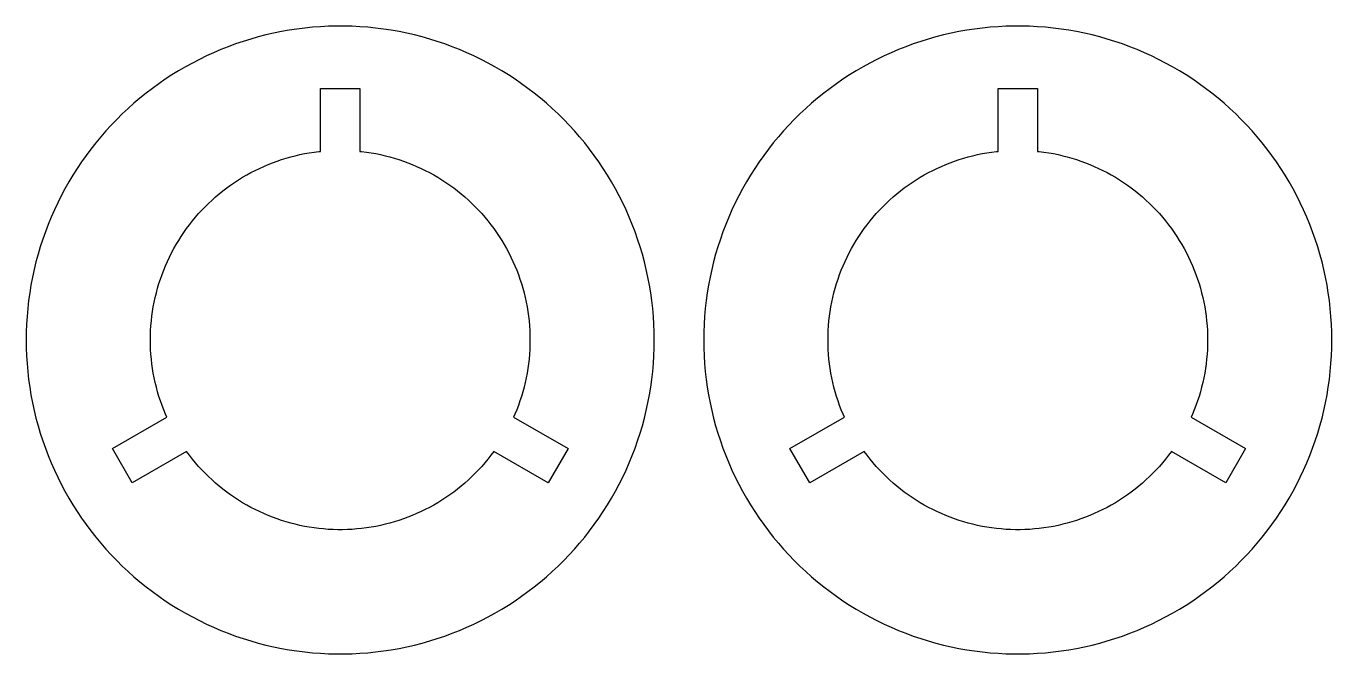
# Model space of a CAD drawing. Header units: metres. Extents: x -25 to 190, y -25 to 25.
# Drawn here: x -25.4 to 80.2, y -25.4 to 25.4 of the extents above; entities that cross this region are included whole.
import ezdxf

# ---------------------------------------------------------------- set-up
doc = ezdxf.new("R2010")
doc.units = ezdxf.units.M

msp = doc.modelspace()

# ---------------------------------------------------------------- linework, layer by layer
for p, q in [((-1.59488, 25.3499), (-2.23141, 25.3018)), ((-0.95732, 25.3819), (-1.59488, 25.3499)), ((-0.31917, 25.398), (-0.95732, 25.3819)), ((0.31917, 25.398), (-0.31917, 25.398)), ((0.95732, 25.3819), (0.31917, 25.398)), ((1.59488, 25.3499), (0.95732, 25.3819)), ((2.23141, 25.3018), (1.59488, 25.3499)), ((53.2051, 25.3499), (52.5686, 25.3018)), ((53.8427, 25.3819), (53.2051, 25.3499)), ((54.4808, 25.398), (53.8427, 25.3819)), ((55.1192, 25.398), (54.4808, 25.398)), ((55.7573, 25.3819), (55.1192, 25.398)), ((56.3949, 25.3499), (55.7573, 25.3819)), ((57.0314, 25.3018), (56.3949, 25.3499)), ((-7.23949, 24.3465), (-7.84903, 24.1568)), ((-6.62537, 24.5207), (-7.23949, 24.3465)), ((-6.00706, 24.6794), (-6.62537, 24.5207)), ((-5.38498, 24.8226), (-6.00706, 24.6794)), ((-4.75948, 24.9501), (-5.38498, 24.8226)), ((-4.13098, 25.0618), (-4.75948, 24.9501)), ((-3.49986, 25.1577), (-4.13098, 25.0618)), ((-2.86655, 25.2377), (-3.49986, 25.1577)), ((-2.23141, 25.3018), (-2.86655, 25.2377)), ((2.86655, 25.2377), (2.23141, 25.3018)), ((3.49986, 25.1577), (2.86655, 25.2377)), ((4.13098, 25.0618), (3.49986, 25.1577)), ((4.75948, 24.9501), (4.13098, 25.0618)), ((5.38498, 24.8226), (4.75948, 24.9501)), ((6.00706, 24.6794), (5.38498, 24.8226)), ((6.62537, 24.5207), (6.00706, 24.6794)), ((7.23949, 24.3465), (6.62537, 24.5207)), ((7.84903, 24.1568), (7.23949, 24.3465)), ((47.5605, 24.3465), (46.951, 24.1568)), ((48.1746, 24.5207), (47.5605, 24.3465)), ((48.7929, 24.6794), (48.1746, 24.5207)), ((49.415, 24.8226), (48.7929, 24.6794)), ((50.0405, 24.9501), (49.415, 24.8226)), ((50.669, 25.0618), (50.0405, 24.9501)), ((51.3001, 25.1577), (50.669, 25.0618)), ((51.9334, 25.2377), (51.3001, 25.1577)), ((52.5686, 25.3018), (51.9334, 25.2377)), ((57.6665, 25.2377), (57.0314, 25.3018)), ((58.2999, 25.1577), (57.6665, 25.2377)), ((58.931, 25.0618), (58.2999, 25.1577)), ((59.5595, 24.9501), (58.931, 25.0618)), ((60.185, 24.8226), (59.5595, 24.9501)), ((60.8071, 24.6794), (60.185, 24.8226)), ((61.4254, 24.5207), (60.8071, 24.6794)), ((62.0395, 24.3465), (61.4254, 24.5207)), ((62.649, 24.1568), (62.0395, 24.3465)), ((-10.2338, 23.2471), (-10.8148, 22.9826)), ((-9.64638, 23.4969), (-10.2338, 23.2471)), ((-9.05286, 23.7319), (-9.64638, 23.4969)), ((-8.45361, 23.952), (-9.05286, 23.7319)), ((-7.84903, 24.1568), (-8.45361, 23.952)), ((8.45361, 23.952), (7.84903, 24.1568)), ((9.05286, 23.7319), (8.45361, 23.952)), ((9.64638, 23.4969), (9.05286, 23.7319)), ((10.2338, 23.2471), (9.64638, 23.4969)), ((10.8148, 22.9826), (10.2338, 23.2471)), ((44.5662, 23.2471), (43.9852, 22.9826)), ((45.1536, 23.4969), (44.5662, 23.2471)), ((45.7471, 23.7319), (45.1536, 23.4969)), ((46.3464, 23.952), (45.7471, 23.7319)), ((46.951, 24.1568), (46.3464, 23.952)), ((63.2536, 23.952), (62.649, 24.1568)), ((63.8528, 23.7319), (63.2536, 23.952)), ((64.4464, 23.4969), (63.8528, 23.7319)), ((65.0338, 23.2471), (64.4464, 23.4969)), ((65.6148, 22.9826), (65.0338, 23.2471)), ((-11.9559, 22.4102), (-12.5153, 22.1027)), ((-11.3889, 22.7036), (-11.9559, 22.4102)), ((-10.8148, 22.9826), (-11.3889, 22.7036)), ((11.3889, 22.7036), (10.8148, 22.9826)), ((11.9559, 22.4102), (11.3889, 22.7036)), ((12.5153, 22.1027), (11.9559, 22.4102)), ((42.8441, 22.4102), (42.2847, 22.1027)), ((43.4111, 22.7036), (42.8441, 22.4102)), ((43.9852, 22.9826), (43.4111, 22.7036)), ((66.1889, 22.7036), (65.6148, 22.9826)), ((66.7559, 22.4102), (66.1889, 22.7036)), ((67.3153, 22.1027), (66.7559, 22.4102)), ((-13.61, 21.4459), (-14.1446, 21.0971)), ((-13.0668, 21.7812), (-13.61, 21.4459)), ((-12.5153, 22.1027), (-13.0668, 21.7812)), ((13.0668, 21.7812), (12.5153, 22.1027)), ((13.61, 21.4459), (13.0668, 21.7812)), ((14.1446, 21.0971), (13.61, 21.4459)), ((41.19, 21.4459), (40.6553, 21.0971)), ((41.7332, 21.7812), (41.19, 21.4459)), ((42.2847, 22.1027), (41.7332, 21.7812)), ((67.8668, 21.7812), (67.3153, 22.1027)), ((68.41, 21.4459), (67.8668, 21.7812)), ((68.9446, 21.0971), (68.41, 21.4459)), ((-15.1868, 20.3598), (-15.6936, 19.9717)), ((-14.6703, 20.735), (-15.1868, 20.3598)), ((-14.1446, 21.0971), (-14.6703, 20.735)), ((-1.59999, 15.2653), (-1.59999, 20.35)), ((-1.59999, 20.35), (1.59999, 20.35)), ((1.59999, 20.35), (1.59999, 15.2653)), ((14.6703, 20.735), (14.1446, 21.0971)), ((15.1868, 20.3598), (14.6703, 20.735)), ((15.6936, 19.9717), (15.1868, 20.3598)), ((39.6132, 20.3598), (39.1064, 19.9717)), ((40.1297, 20.735), (39.6132, 20.3598)), ((40.6553, 21.0971), (40.1297, 20.735)), ((53.2, 15.2653), (53.2, 20.35)), ((53.2, 20.35), (56.4, 20.35)), ((56.4, 20.35), (56.4, 15.2653)), ((69.4703, 20.735), (68.9446, 21.0971)), ((69.9868, 20.3598), (69.4703, 20.735)), ((70.4936, 19.9717), (69.9868, 20.3598)), ((-16.6773, 19.158), (-17.1534, 18.7328)), ((-16.1906, 19.571), (-16.6773, 19.158)), ((-15.6936, 19.9717), (-16.1906, 19.571)), ((16.1906, 19.571), (15.6936, 19.9717)), ((16.6773, 19.158), (16.1906, 19.571)), ((17.1534, 18.7328), (16.6773, 19.158)), ((38.1227, 19.158), (37.6465, 18.7328)), ((38.6094, 19.571), (38.1227, 19.158)), ((39.1064, 19.9717), (38.6094, 19.571)), ((70.9906, 19.571), (70.4936, 19.9717)), ((71.4773, 19.158), (70.9906, 19.571)), ((71.9534, 18.7328), (71.4773, 19.158)), ((-17.6188, 18.2958), (-18.073, 17.8473)), ((-17.1534, 18.7328), (-17.6188, 18.2958)), ((17.6188, 18.2958), (17.1534, 18.7328)), ((18.073, 17.8473), (17.6188, 18.2958)), ((37.1812, 18.2958), (36.727, 17.8473)), ((37.6465, 18.7328), (37.1812, 18.2958)), ((72.4188, 18.2958), (71.9534, 18.7328)), ((72.873, 17.8473), (72.4188, 18.2958)), ((-18.9469, 16.9167), (-19.366, 16.4352)), ((-18.5158, 17.3875), (-18.9469, 16.9167)), ((-18.073, 17.8473), (-18.5158, 17.3875)), ((18.5158, 17.3875), (18.073, 17.8473)), ((18.9469, 16.9167), (18.5158, 17.3875)), ((19.366, 16.4352), (18.9469, 16.9167)), ((35.8531, 16.9167), (35.434, 16.4352)), ((36.2842, 17.3875), (35.8531, 16.9167)), ((36.727, 17.8473), (36.2842, 17.3875)), ((73.3158, 17.3875), (72.873, 17.8473)), ((73.7469, 16.9167), (73.3158, 17.3875)), ((74.166, 16.4352), (73.7469, 16.9167)), ((-19.7729, 15.9434), (-20.1673, 15.4414)), ((-19.366, 16.4352), (-19.7729, 15.9434)), ((19.7729, 15.9434), (19.366, 16.4352)), ((20.1673, 15.4414), (19.7729, 15.9434)), ((35.0271, 15.9434), (34.6326, 15.4414)), ((35.434, 16.4352), (35.0271, 15.9434)), ((74.5729, 15.9434), (74.166, 16.4352)), ((74.9673, 15.4414), (74.5729, 15.9434)), ((-20.549, 14.9297), (-20.9177, 14.4086)), ((-20.1673, 15.4414), (-20.549, 14.9297)), ((-4.37503, 14.7133), (-4.00391, 14.8186)), ((-4.00391, 14.8186), (-3.63025, 14.9145)), ((-3.63025, 14.9145), (-3.2543, 15.0011)), ((-3.2543, 15.0011), (-2.8763, 15.0781)), ((-2.8763, 15.0781), (-2.49648, 15.1456)), ((-2.49648, 15.1456), (-2.11507, 15.2036)), ((-2.11507, 15.2036), (-1.73233, 15.2519)), ((-1.73233, 15.2519), (-1.59999, 15.2653)), ((1.59999, 15.2653), (1.73233, 15.2519)), ((1.73233, 15.2519), (2.11507, 15.2036)), ((2.11507, 15.2036), (2.49648, 15.1456)), ((2.49648, 15.1456), (2.8763, 15.0781)), ((2.8763, 15.0781), (3.2543, 15.0011)), ((3.2543, 15.0011), (3.63025, 14.9145)), ((3.63025, 14.9145), (4.00391, 14.8186)), ((4.00391, 14.8186), (4.37503, 14.7133)), ((20.549, 14.9297), (20.1673, 15.4414)), ((20.9177, 14.4086), (20.549, 14.9297)), ((34.251, 14.9297), (33.8823, 14.4086)), ((34.6326, 15.4414), (34.251, 14.9297)), ((50.425, 14.7133), (50.7961, 14.8186)), ((50.7961, 14.8186), (51.1697, 14.9145)), ((51.1697, 14.9145), (51.5457, 15.0011)), ((51.5457, 15.0011), (51.9237, 15.0781)), ((51.9237, 15.0781), (52.3035, 15.1456)), ((52.3035, 15.1456), (52.6849, 15.2036)), ((52.6849, 15.2036), (53.0677, 15.2519)), ((53.0677, 15.2519), (53.2, 15.2653)), ((56.4, 15.2653), (56.5323, 15.2519)), ((56.5323, 15.2519), (56.9151, 15.2036)), ((56.9151, 15.2036), (57.2965, 15.1456)), ((57.2965, 15.1456), (57.6763, 15.0781)), ((57.6763, 15.0781), (58.0543, 15.0011)), ((58.0543, 15.0011), (58.4302, 14.9145)), ((58.4302, 14.9145), (58.8039, 14.8186)), ((58.8039, 14.8186), (59.175, 14.7133)), ((75.349, 14.9297), (74.9673, 15.4414)), ((75.7177, 14.4086), (75.349, 14.9297)), ((-21.2732, 13.8784), (-21.6152, 13.3394)), ((-20.9177, 14.4086), (-21.2732, 13.8784)), ((-6.88268, 13.7205), (-6.53571, 13.8891)), ((-6.53571, 13.8891), (-6.1846, 14.049)), ((-6.1846, 14.049), (-5.82961, 14.1999)), ((-5.82961, 14.1999), (-5.47092, 14.3419)), ((-5.47092, 14.3419), (-5.10878, 14.4749)), ((-5.10878, 14.4749), (-4.74341, 14.5987)), ((-4.74341, 14.5987), (-4.37503, 14.7133)), ((4.37503, 14.7133), (4.74341, 14.5987)), ((4.74341, 14.5987), (5.10878, 14.4749)), ((5.10878, 14.4749), (5.47092, 14.3419)), ((5.47092, 14.3419), (5.82961, 14.1999)), ((5.82961, 14.1999), (6.1846, 14.049)), ((6.1846, 14.049), (6.53571, 13.8891)), ((6.53571, 13.8891), (6.88268, 13.7205)), ((21.2732, 13.8784), (20.9177, 14.4086)), ((21.6152, 13.3394), (21.2732, 13.8784)), ((33.5268, 13.8784), (33.1847, 13.3394)), ((33.8823, 14.4086), (33.5268, 13.8784)), ((47.9173, 13.7205), (48.2643, 13.8891)), ((48.2643, 13.8891), (48.6154, 14.049)), ((48.6154, 14.049), (48.9704, 14.1999)), ((48.9704, 14.1999), (49.3291, 14.3419)), ((49.3291, 14.3419), (49.6912, 14.4749)), ((49.6912, 14.4749), (50.0566, 14.5987)), ((50.0566, 14.5987), (50.425, 14.7133)), ((59.175, 14.7133), (59.5434, 14.5987)), ((59.5434, 14.5987), (59.9088, 14.4749)), ((59.9088, 14.4749), (60.2709, 14.3419)), ((60.2709, 14.3419), (60.6296, 14.1999)), ((60.6296, 14.1999), (60.9846, 14.049)), ((60.9846, 14.049), (61.3357, 13.8891)), ((61.3357, 13.8891), (61.6827, 13.7205)), ((76.0732, 13.8784), (75.7177, 14.4086)), ((76.4153, 13.3394), (76.0732, 13.8784)), ((-21.9436, 12.792), (-22.2582, 12.2365)), ((-21.6152, 13.3394), (-21.9436, 12.792)), ((-8.86574, 12.5308), (-8.54803, 12.7496)), ((-8.54803, 12.7496), (-8.22493, 12.9604)), ((-8.22493, 12.9604), (-7.89664, 13.163)), ((-7.89664, 13.163), (-7.56335, 13.3573)), ((-7.56335, 13.3573), (-7.2253, 13.5432)), ((-7.2253, 13.5432), (-6.88268, 13.7205)), ((6.88268, 13.7205), (7.2253, 13.5432)), ((7.2253, 13.5432), (7.56335, 13.3573)), ((7.56335, 13.3573), (7.89664, 13.163)), ((7.89664, 13.163), (8.22493, 12.9604)), ((8.22493, 12.9604), (8.54803, 12.7496)), ((8.54803, 12.7496), (8.86574, 12.5308)), ((21.9436, 12.792), (21.6152, 13.3394)), ((22.2582, 12.2365), (21.9436, 12.792)), ((32.8563, 12.792), (32.5418, 12.2365)), ((33.1847, 13.3394), (32.8563, 12.792)), ((45.9342, 12.5308), (46.252, 12.7496)), ((46.252, 12.7496), (46.5751, 12.9604)), ((46.5751, 12.9604), (46.9034, 13.163)), ((46.9034, 13.163), (47.2366, 13.3573)), ((47.2366, 13.3573), (47.5747, 13.5432)), ((47.5747, 13.5432), (47.9173, 13.7205)), ((61.6827, 13.7205), (62.0253, 13.5432)), ((62.0253, 13.5432), (62.3633, 13.3573)), ((62.3633, 13.3573), (62.6966, 13.163)), ((62.6966, 13.163), (63.0249, 12.9604)), ((63.0249, 12.9604), (63.348, 12.7496)), ((63.348, 12.7496), (63.6657, 12.5308)), ((76.7437, 12.792), (76.4153, 13.3394)), ((77.0582, 12.2365), (76.7437, 12.792)), ((-22.5587, 11.6733), (-22.8449, 11.1027)), ((-22.2582, 12.2365), (-22.5587, 11.6733)), ((-10.0786, 11.5777), (-9.78445, 11.8274)), ((-9.78445, 11.8274), (-9.48413, 12.0695)), ((-9.48413, 12.0695), (-9.17784, 12.304)), ((-9.17784, 12.304), (-8.86574, 12.5308)), ((8.86574, 12.5308), (9.17784, 12.304)), ((9.17784, 12.304), (9.48413, 12.0695)), ((9.48413, 12.0695), (9.78445, 11.8274)), ((9.78445, 11.8274), (10.0786, 11.5777)), ((22.5587, 11.6733), (22.2582, 12.2365)), ((22.8449, 11.1027), (22.5587, 11.6733)), ((32.2413, 11.6733), (31.9551, 11.1027)), ((32.5418, 12.2365), (32.2413, 11.6733)), ((44.7214, 11.5777), (45.0155, 11.8274)), ((45.0155, 11.8274), (45.3159, 12.0695)), ((45.3159, 12.0695), (45.6221, 12.304)), ((45.6221, 12.304), (45.9342, 12.5308)), ((63.6657, 12.5308), (63.9778, 12.304)), ((63.9778, 12.304), (64.2841, 12.0695)), ((64.2841, 12.0695), (64.5845, 11.8274)), ((64.5845, 11.8274), (64.8786, 11.5777)), ((77.3587, 11.6733), (77.0582, 12.2365)), ((77.6449, 11.1027), (77.3587, 11.6733)), ((-22.8449, 11.1027), (-23.1167, 10.5251)), ((-11.1897, 10.5078), (-10.9221, 10.7857)), ((-10.9221, 10.7857), (-10.6476, 11.0567)), ((-10.6476, 11.0567), (-10.3663, 11.3208)), ((-10.3663, 11.3208), (-10.0786, 11.5777)), ((10.0786, 11.5777), (10.3663, 11.3208)), ((10.3663, 11.3208), (10.6476, 11.0567)), ((10.6476, 11.0567), (10.9221, 10.7857)), ((10.9221, 10.7857), (11.1897, 10.5078)), ((23.1167, 10.5251), (22.8449, 11.1027)), ((31.9551, 11.1027), (31.6833, 10.5251)), ((43.6103, 10.5078), (43.8779, 10.7857)), ((43.8779, 10.7857), (44.1524, 11.0567)), ((44.1524, 11.0567), (44.4336, 11.3208)), ((44.4336, 11.3208), (44.7214, 11.5777)), ((64.8786, 11.5777), (65.1664, 11.3208)), ((65.1664, 11.3208), (65.4476, 11.0567)), ((65.4476, 11.0567), (65.7221, 10.7857)), ((65.7221, 10.7857), (65.9897, 10.5078)), ((77.9167, 10.5251), (77.6449, 11.1027)), ((-23.3739, 9.94089), (-23.6163, 9.35036)), ((-23.1167, 10.5251), (-23.3739, 9.94089)), ((-12.1877, 9.33173), (-11.9494, 9.63506)), ((-11.9494, 9.63506), (-11.7035, 9.9323)), ((-11.7035, 9.9323), (-11.4502, 10.2233)), ((-11.4502, 10.2233), (-11.1897, 10.5078)), ((11.1897, 10.5078), (11.4502, 10.2233)), ((11.4502, 10.2233), (11.7035, 9.9323)), ((11.7035, 9.9323), (11.9494, 9.63506)), ((11.9494, 9.63506), (12.1877, 9.33173)), ((23.3739, 9.94089), (23.1167, 10.5251)), ((23.6163, 9.35036), (23.3739, 9.94089)), ((31.4261, 9.94089), (31.1837, 9.35036)), ((31.6833, 10.5251), (31.4261, 9.94089)), ((42.6122, 9.33173), (42.8506, 9.63506)), ((42.8506, 9.63506), (43.0965, 9.9323)), ((43.0965, 9.9323), (43.3498, 10.2233)), ((43.3498, 10.2233), (43.6103, 10.5078)), ((65.9897, 10.5078), (66.2502, 10.2233)), ((66.2502, 10.2233), (66.5035, 9.9323)), ((66.5035, 9.9323), (66.7494, 9.63506)), ((66.7494, 9.63506), (66.9877, 9.33173)), ((78.1739, 9.94089), (77.9167, 10.5251)), ((78.4163, 9.35036), (78.1739, 9.94089)), ((-23.8438, 8.75392), (-24.0563, 8.15196)), ((-23.6163, 9.35036), (-23.8438, 8.75392)), ((-12.856, 8.38715), (-12.6412, 8.70757)), ((-12.6412, 8.70757), (-12.4184, 9.02249)), ((-12.4184, 9.02249), (-12.1877, 9.33173)), ((12.1877, 9.33173), (12.4184, 9.02249)), ((12.4184, 9.02249), (12.6412, 8.70757)), ((12.6412, 8.70757), (12.856, 8.38715)), ((23.8438, 8.75392), (23.6163, 9.35036)), ((24.0563, 8.15196), (23.8438, 8.75392)), ((30.9562, 8.75392), (30.7437, 8.15196)), ((31.1837, 9.35036), (30.9562, 8.75392)), ((41.9439, 8.38715), (42.1588, 8.70757)), ((42.1588, 8.70757), (42.3816, 9.02249)), ((42.3816, 9.02249), (42.6122, 9.33173)), ((66.9877, 9.33173), (67.2184, 9.02249)), ((67.2184, 9.02249), (67.4412, 8.70757)), ((67.4412, 8.70757), (67.6561, 8.38715)), ((78.6438, 8.75392), (78.4163, 9.35036)), ((78.8563, 8.15196), (78.6438, 8.75392)), ((-24.2536, 7.54485), (-24.4355, 6.93297)), ((-24.0563, 8.15196), (-24.2536, 7.54485)), ((-13.6329, 7.05455), (-13.4513, 7.39491)), ((-13.4513, 7.39491), (-13.2612, 7.73061)), ((-13.2612, 7.73061), (-13.0628, 8.06142)), ((-13.0628, 8.06142), (-12.856, 8.38715)), ((12.856, 8.38715), (13.0628, 8.06142)), ((13.0628, 8.06142), (13.2612, 7.73061)), ((13.2612, 7.73061), (13.4513, 7.39491)), ((13.4513, 7.39491), (13.6329, 7.05455)), ((24.2536, 7.54485), (24.0563, 8.15196)), ((24.4355, 6.93297), (24.2536, 7.54485)), ((30.5464, 7.54485), (30.3645, 6.93297)), ((30.7437, 8.15196), (30.5464, 7.54485)), ((41.1671, 7.05455), (41.3487, 7.39491)), ((41.3487, 7.39491), (41.5388, 7.73061)), ((41.5388, 7.73061), (41.7372, 8.06142)), ((41.7372, 8.06142), (41.9439, 8.38715)), ((67.6561, 8.38715), (67.8628, 8.06142)), ((67.8628, 8.06142), (68.0612, 7.73061)), ((68.0612, 7.73061), (68.2513, 7.39491)), ((68.2513, 7.39491), (68.4329, 7.05455)), ((79.0536, 7.54485), (78.8563, 8.15196)), ((79.2355, 6.93297), (79.0536, 7.54485)), ((-24.4355, 6.93297), (-24.602, 6.31671)), ((-14.1255, 6.00758), (-13.9701, 6.36066)), ((-13.9701, 6.36066), (-13.8059, 6.70972)), ((-13.8059, 6.70972), (-13.6329, 7.05455)), ((13.6329, 7.05455), (13.8059, 6.70972)), ((13.8059, 6.70972), (13.9701, 6.36066)), ((13.9701, 6.36066), (14.1255, 6.00758)), ((24.602, 6.31671), (24.4355, 6.93297)), ((30.3645, 6.93297), (30.198, 6.31671)), ((40.6744, 6.00758), (40.8299, 6.36066)), ((40.8299, 6.36066), (40.9941, 6.70972)), ((40.9941, 6.70972), (41.1671, 7.05455)), ((68.4329, 7.05455), (68.6059, 6.70972)), ((68.6059, 6.70972), (68.7701, 6.36066)), ((68.7701, 6.36066), (68.9256, 6.00758)), ((79.402, 6.31671), (79.2355, 6.93297)), ((-24.753, 5.69647), (-24.8883, 5.07263)), ((-24.602, 6.31671), (-24.753, 5.69647)), ((-14.5379, 4.92648), (-14.4096, 5.29027)), ((-14.4096, 5.29027), (-14.2721, 5.65071)), ((-14.2721, 5.65071), (-14.1255, 6.00758)), ((14.1255, 6.00758), (14.2721, 5.65071)), ((14.2721, 5.65071), (14.4096, 5.29027)), ((14.4096, 5.29027), (14.5379, 4.92648)), ((24.753, 5.69647), (24.602, 6.31671)), ((24.8883, 5.07263), (24.753, 5.69647)), ((30.047, 5.69647), (29.9117, 5.07263)), ((30.198, 6.31671), (30.047, 5.69647)), ((40.262, 4.92648), (40.3904, 5.29027)), ((40.3904, 5.29027), (40.5279, 5.65071)), ((40.5279, 5.65071), (40.6744, 6.00758)), ((68.9256, 6.00758), (69.0721, 5.65071)), ((69.0721, 5.65071), (69.2096, 5.29027)), ((69.2096, 5.29027), (69.338, 4.92648)), ((79.553, 5.69647), (79.402, 6.31671)), ((79.6883, 5.07263), (79.553, 5.69647)), ((-25.0079, 4.44557), (-25.1117, 3.81572)), ((-24.8883, 5.07263), (-25.0079, 4.44557)), ((-14.7671, 4.1898), (-14.6572, 4.55959)), ((-14.6572, 4.55959), (-14.5379, 4.92648)), ((14.5379, 4.92648), (14.6572, 4.55959)), ((14.6572, 4.55959), (14.7671, 4.1898)), ((25.0079, 4.44557), (24.8883, 5.07263)), ((25.1117, 3.81572), (25.0079, 4.44557)), ((29.7921, 4.44557), (29.6882, 3.81572)), ((29.9117, 5.07263), (29.7921, 4.44557)), ((40.0329, 4.1898), (40.1428, 4.55959)), ((40.1428, 4.55959), (40.262, 4.92648)), ((69.338, 4.92648), (69.4572, 4.55959)), ((69.4572, 4.55959), (69.5671, 4.1898)), ((79.8079, 4.44557), (79.6883, 5.07263)), ((79.9117, 3.81572), (79.8079, 4.44557)), ((-25.1997, 3.18346), (-25.2717, 2.54918)), ((-25.1117, 3.81572), (-25.1997, 3.18346)), ((-15.0408, 3.06554), (-14.959, 3.44255)), ((-14.959, 3.44255), (-14.8677, 3.81738)), ((-14.8677, 3.81738), (-14.7671, 4.1898)), ((14.7671, 4.1898), (14.8677, 3.81738)), ((14.8677, 3.81738), (14.959, 3.44255)), ((14.959, 3.44255), (15.0408, 3.06554)), ((25.1997, 3.18346), (25.1117, 3.81572)), ((25.2717, 2.54918), (25.1997, 3.18346)), ((29.6003, 3.18346), (29.5282, 2.54918)), ((29.6882, 3.81572), (29.6003, 3.18346)), ((39.7592, 3.06554), (39.841, 3.44255)), ((39.841, 3.44255), (39.9323, 3.81738)), ((39.9323, 3.81738), (40.0329, 4.1898)), ((69.5671, 4.1898), (69.6677, 3.81738)), ((69.6677, 3.81738), (69.759, 3.44255)), ((69.759, 3.44255), (69.8408, 3.06554)), ((79.9997, 3.18346), (79.9117, 3.81572)), ((80.0717, 2.54918), (79.9997, 3.18346)), ((-25.2717, 2.54918), (-25.3278, 1.9133)), ((-15.229, 1.92386), (-15.1758, 2.30595)), ((-15.1758, 2.30595), (-15.1131, 2.6866)), ((-15.1131, 2.6866), (-15.0408, 3.06554)), ((15.0408, 3.06554), (15.1131, 2.6866)), ((15.1131, 2.6866), (15.1758, 2.30595)), ((15.1758, 2.30595), (15.229, 1.92386)), ((25.3278, 1.9133), (25.2717, 2.54918)), ((29.5282, 2.54918), (29.4722, 1.9133)), ((39.571, 1.92386), (39.6242, 2.30595)), ((39.6242, 2.30595), (39.6869, 2.6866)), ((39.6869, 2.6866), (39.7592, 3.06554)), ((69.8408, 3.06554), (69.9131, 2.6866)), ((69.9131, 2.6866), (69.9758, 2.30595)), ((69.9758, 2.30595), (70.029, 1.92386)), ((80.1278, 1.9133), (80.0717, 2.54918)), ((-25.3679, 1.2762), (-25.392, 0.63829)), ((-25.3278, 1.9133), (-25.3679, 1.2762)), ((-15.3306, 0.77124), (-15.3064, 1.15627)), ((-15.3064, 1.15627), (-15.2725, 1.54054)), ((-15.2725, 1.54054), (-15.229, 1.92386)), ((15.229, 1.92386), (15.2725, 1.54054)), ((15.2725, 1.54054), (15.3064, 1.15627)), ((15.3064, 1.15627), (15.3306, 0.77124)), ((25.3679, 1.2762), (25.3278, 1.9133)), ((25.392, 0.63829), (25.3679, 1.2762)), ((29.4321, 1.2762), (29.408, 0.63829)), ((29.4722, 1.9133), (29.4321, 1.2762)), ((39.4694, 0.77124), (39.4936, 1.15627)), ((39.4936, 1.15627), (39.5275, 1.54054)), ((39.5275, 1.54054), (39.571, 1.92386)), ((70.029, 1.92386), (70.0725, 1.54054)), ((70.0725, 1.54054), (70.1064, 1.15627)), ((70.1064, 1.15627), (70.1306, 0.77124)), ((80.1679, 1.2762), (80.1278, 1.9133)), ((80.192, 0.63829), (80.1679, 1.2762)), ((-25.392, 0.63829), (-25.4, 0)), ((-25.4, 0), (-25.392, -0.63829)), ((-15.35, 0), (-15.3451, 0.38574)), ((-15.3451, -0.38574), (-15.35, 0)), ((-15.3451, 0.38574), (-15.3306, 0.77124)), ((15.3306, 0.77124), (15.3451, 0.38574)), ((15.3451, 0.38574), (15.35, 0)), ((15.35, 0), (15.3451, -0.38574)), ((25.4, 0), (25.392, 0.63829)), ((25.392, -0.63829), (25.4, 0)), ((29.408, 0.63829), (29.4, 0)), ((29.4, 0), (29.408, -0.63829)), ((39.45, 0), (39.4548, 0.38574)), ((39.4548, -0.38574), (39.45, 0)), ((39.4548, 0.38574), (39.4694, 0.77124)), ((70.1306, 0.77124), (70.1451, 0.38574)), ((70.1451, 0.38574), (70.15, 0)), ((70.15, 0), (70.1451, -0.38574)), ((80.2, 0), (80.192, 0.63829)), ((80.192, -0.63829), (80.2, 0)), ((-25.392, -0.63829), (-25.3679, -1.2762)), ((-15.3306, -0.77124), (-15.3451, -0.38574)), ((-15.3064, -1.15627), (-15.3306, -0.77124)), ((15.3306, -0.77124), (15.3064, -1.15627)), ((15.3451, -0.38574), (15.3306, -0.77124)), ((25.3679, -1.2762), (25.392, -0.63829)), ((29.408, -0.63829), (29.4321, -1.2762)), ((39.4694, -0.77124), (39.4548, -0.38574)), ((39.4936, -1.15627), (39.4694, -0.77124)), ((70.1306, -0.77124), (70.1064, -1.15627)), ((70.1451, -0.38574), (70.1306, -0.77124)), ((80.1679, -1.2762), (80.192, -0.63829)), ((-25.3679, -1.2762), (-25.3278, -1.9133)), ((-25.3278, -1.9133), (-25.2717, -2.54918)), ((-15.2725, -1.54054), (-15.3064, -1.15627)), ((-15.229, -1.92386), (-15.2725, -1.54054)), ((-15.1758, -2.30595), (-15.229, -1.92386)), ((15.229, -1.92386), (15.1758, -2.30595)), ((15.2725, -1.54054), (15.229, -1.92386)), ((15.3064, -1.15627), (15.2725, -1.54054)), ((25.2717, -2.54918), (25.3278, -1.9133)), ((25.3278, -1.9133), (25.3679, -1.2762)), ((29.4321, -1.2762), (29.4722, -1.9133)), ((29.4722, -1.9133), (29.5282, -2.54918)), ((39.5275, -1.54054), (39.4936, -1.15627)), ((39.571, -1.92386), (39.5275, -1.54054)), ((39.6242, -2.30595), (39.571, -1.92386)), ((70.029, -1.92386), (69.9758, -2.30595)), ((70.0725, -1.54054), (70.029, -1.92386)), ((70.1064, -1.15627), (70.0725, -1.54054)), ((80.0717, -2.54918), (80.1278, -1.9133)), ((80.1278, -1.9133), (80.1679, -1.2762)), ((-25.2717, -2.54918), (-25.1997, -3.18346)), ((-15.1131, -2.6866), (-15.1758, -2.30595)), ((-15.0408, -3.06554), (-15.1131, -2.6866)), ((-14.959, -3.44255), (-15.0408, -3.06554)), ((15.0408, -3.06554), (14.959, -3.44255)), ((15.1131, -2.6866), (15.0408, -3.06554)), ((15.1758, -2.30595), (15.1131, -2.6866)), ((25.1997, -3.18346), (25.2717, -2.54918)), ((29.5282, -2.54918), (29.6003, -3.18346)), ((39.6869, -2.6866), (39.6242, -2.30595)), ((39.7592, -3.06554), (39.6869, -2.6866)), ((39.841, -3.44255), (39.7592, -3.06554)), ((69.8408, -3.06554), (69.759, -3.44255)), ((69.9131, -2.6866), (69.8408, -3.06554)), ((69.9758, -2.30595), (69.9131, -2.6866)), ((79.9997, -3.18346), (80.0717, -2.54918)), ((-25.1997, -3.18346), (-25.1117, -3.81572)), ((-25.1117, -3.81572), (-25.0079, -4.44557)), ((-14.8677, -3.81738), (-14.959, -3.44255)), ((-14.7671, -4.1898), (-14.8677, -3.81738)), ((-14.6572, -4.55959), (-14.7671, -4.1898)), ((14.7671, -4.1898), (14.6572, -4.55959)), ((14.8677, -3.81738), (14.7671, -4.1898)), ((14.959, -3.44255), (14.8677, -3.81738)), ((25.0079, -4.44557), (25.1117, -3.81572)), ((25.1117, -3.81572), (25.1997, -3.18346)), ((29.6003, -3.18346), (29.6882, -3.81572)), ((29.6882, -3.81572), (29.7921, -4.44557)), ((39.9323, -3.81738), (39.841, -3.44255)), ((40.0329, -4.1898), (39.9323, -3.81738)), ((40.1428, -4.55959), (40.0329, -4.1898)), ((69.5671, -4.1898), (69.4572, -4.55959)), ((69.6677, -3.81738), (69.5671, -4.1898)), ((69.759, -3.44255), (69.6677, -3.81738)), ((79.8079, -4.44557), (79.9117, -3.81572)), ((79.9117, -3.81572), (79.9997, -3.18346)), ((-25.0079, -4.44557), (-24.8883, -5.07263)), ((-24.8883, -5.07263), (-24.753, -5.69647)), ((-14.5379, -4.92648), (-14.6572, -4.55959)), ((-14.4096, -5.29027), (-14.5379, -4.92648)), ((14.5379, -4.92648), (14.4096, -5.29027)), ((14.6572, -4.55959), (14.5379, -4.92648)), ((24.753, -5.69647), (24.8883, -5.07263)), ((24.8883, -5.07263), (25.0079, -4.44557)), ((29.7921, -4.44557), (29.9117, -5.07263)), ((29.9117, -5.07263), (30.047, -5.69647)), ((40.262, -4.92648), (40.1428, -4.55959)), ((40.3904, -5.29027), (40.262, -4.92648)), ((69.338, -4.92648), (69.2096, -5.29027)), ((69.4572, -4.55959), (69.338, -4.92648)), ((79.553, -5.69647), (79.6883, -5.07263)), ((79.6883, -5.07263), (79.8079, -4.44557)), ((-24.753, -5.69647), (-24.602, -6.31671)), ((-24.602, -6.31671), (-24.4355, -6.93297)), ((-18.4236, -8.78935), (-14.0201, -6.24701)), ((-14.2721, -5.65071), (-14.4096, -5.29027)), ((-14.1255, -6.00758), (-14.2721, -5.65071)), ((-14.0201, -6.24701), (-14.1255, -6.00758)), ((14.1255, -6.00758), (14.0201, -6.24701)), ((14.0201, -6.24701), (18.4236, -8.78935)), ((14.2721, -5.65071), (14.1255, -6.00758)), ((14.4096, -5.29027), (14.2721, -5.65071)), ((24.4355, -6.93297), (24.602, -6.31671)), ((24.602, -6.31671), (24.753, -5.69647)), ((30.047, -5.69647), (30.198, -6.31671)), ((30.198, -6.31671), (30.3645, -6.93297)), ((36.3764, -8.78935), (40.7798, -6.24701)), ((40.5279, -5.65071), (40.3904, -5.29027)), ((40.6744, -6.00758), (40.5279, -5.65071)), ((40.7798, -6.24701), (40.6744, -6.00758)), ((68.9256, -6.00758), (68.8201, -6.24701)), ((68.8201, -6.24701), (73.2236, -8.78935)), ((69.0721, -5.65071), (68.9256, -6.00758)), ((69.2096, -5.29027), (69.0721, -5.65071)), ((79.2355, -6.93297), (79.402, -6.31671)), ((79.402, -6.31671), (79.553, -5.69647)), ((-24.4355, -6.93297), (-24.2536, -7.54485)), ((24.2536, -7.54485), (24.4355, -6.93297)), ((30.3645, -6.93297), (30.5464, -7.54485)), ((79.0536, -7.54485), (79.2355, -6.93297)), ((-24.2536, -7.54485), (-24.0563, -8.15196)), ((-24.0563, -8.15196), (-23.8438, -8.75392)), ((23.8438, -8.75392), (24.0563, -8.15196)), ((24.0563, -8.15196), (24.2536, -7.54485)), ((30.5464, -7.54485), (30.7437, -8.15196)), ((30.7437, -8.15196), (30.9562, -8.75392)), ((78.6438, -8.75392), (78.8563, -8.15196)), ((78.8563, -8.15196), (79.0536, -7.54485)), ((-23.8438, -8.75392), (-23.6163, -9.35036)), ((-23.6163, -9.35036), (-23.3739, -9.94089)), ((-16.8236, -11.5606), (-18.4236, -8.78935)), ((-12.421, -9.01878), (-16.8236, -11.5606)), ((-12.4184, -9.02249), (-12.421, -9.01878)), ((-12.1877, -9.33173), (-12.4184, -9.02249)), ((-11.9494, -9.63506), (-12.1877, -9.33173)), ((12.1877, -9.33173), (11.9494, -9.63506)), ((12.4184, -9.02249), (12.1877, -9.33173)), ((12.421, -9.01878), (12.4184, -9.02249)), ((16.8236, -11.5606), (12.421, -9.01878)), ((18.4236, -8.78935), (16.8236, -11.5606)), ((23.3739, -9.94089), (23.6163, -9.35036)), ((23.6163, -9.35036), (23.8438, -8.75392)), ((30.9562, -8.75392), (31.1837, -9.35036)), ((31.1837, -9.35036), (31.4261, -9.94089)), ((37.9764, -11.5606), (36.3764, -8.78935)), ((42.379, -9.01878), (37.9764, -11.5606)), ((42.3816, -9.02249), (42.379, -9.01878)), ((42.6122, -9.33173), (42.3816, -9.02249)), ((42.8506, -9.63506), (42.6122, -9.33173)), ((66.9877, -9.33173), (66.7494, -9.63506)), ((67.2184, -9.02249), (66.9877, -9.33173)), ((67.221, -9.01878), (67.2184, -9.02249)), ((71.6236, -11.5606), (67.221, -9.01878)), ((73.2236, -8.78935), (71.6236, -11.5606)), ((78.1739, -9.94089), (78.4163, -9.35036)), ((78.4163, -9.35036), (78.6438, -8.75392)), ((-23.3739, -9.94089), (-23.1167, -10.5251)), ((-23.1167, -10.5251), (-22.8449, -11.1027)), ((-11.7035, -9.9323), (-11.9494, -9.63506)), ((-11.4502, -10.2233), (-11.7035, -9.9323)), ((-11.1897, -10.5078), (-11.4502, -10.2233)), ((-10.9221, -10.7857), (-11.1897, -10.5078)), ((11.1897, -10.5078), (10.9221, -10.7857)), ((11.4502, -10.2233), (11.1897, -10.5078)), ((11.7035, -9.9323), (11.4502, -10.2233)), ((11.9494, -9.63506), (11.7035, -9.9323)), ((22.8449, -11.1027), (23.1167, -10.5251)), ((23.1167, -10.5251), (23.3739, -9.94089)), ((31.4261, -9.94089), (31.6833, -10.5251)), ((31.6833, -10.5251), (31.9551, -11.1027)), ((43.0965, -9.9323), (42.8506, -9.63506)), ((43.3498, -10.2233), (43.0965, -9.9323)), ((43.6103, -10.5078), (43.3498, -10.2233)), ((43.8779, -10.7857), (43.6103, -10.5078)), ((65.9897, -10.5078), (65.7221, -10.7857)), ((66.2502, -10.2233), (65.9897, -10.5078)), ((66.5035, -9.9323), (66.2502, -10.2233)), ((66.7494, -9.63506), (66.5035, -9.9323)), ((77.6449, -11.1027), (77.9167, -10.5251)), ((77.9167, -10.5251), (78.1739, -9.94089)), ((-22.8449, -11.1027), (-22.5587, -11.6733)), ((-10.6476, -11.0567), (-10.9221, -10.7857)), ((-10.3663, -11.3208), (-10.6476, -11.0567)), ((-10.0786, -11.5777), (-10.3663, -11.3208)), ((-9.78445, -11.8274), (-10.0786, -11.5777)), ((10.0786, -11.5777), (9.78445, -11.8274)), ((10.3663, -11.3208), (10.0786, -11.5777)), ((10.6476, -11.0567), (10.3663, -11.3208)), ((10.9221, -10.7857), (10.6476, -11.0567)), ((22.5587, -11.6733), (22.8449, -11.1027)), ((31.9551, -11.1027), (32.2413, -11.6733)), ((44.1524, -11.0567), (43.8779, -10.7857)), ((44.4336, -11.3208), (44.1524, -11.0567)), ((44.7214, -11.5777), (44.4336, -11.3208)), ((45.0155, -11.8274), (44.7214, -11.5777)), ((64.8786, -11.5777), (64.5845, -11.8274)), ((65.1664, -11.3208), (64.8786, -11.5777)), ((65.4476, -11.0567), (65.1664, -11.3208)), ((65.7221, -10.7857), (65.4476, -11.0567)), ((77.3587, -11.6733), (77.6449, -11.1027)), ((-22.5587, -11.6733), (-22.2582, -12.2365)), ((-22.2582, -12.2365), (-21.9436, -12.792)), ((-9.48413, -12.0695), (-9.78445, -11.8274)), ((-9.17784, -12.304), (-9.48413, -12.0695)), ((-8.86574, -12.5308), (-9.17784, -12.304)), ((-8.54803, -12.7496), (-8.86574, -12.5308)), ((8.86574, -12.5308), (8.54803, -12.7496)), ((9.17784, -12.304), (8.86574, -12.5308)), ((9.48413, -12.0695), (9.17784, -12.304)), ((9.78445, -11.8274), (9.48413, -12.0695)), ((21.9436, -12.792), (22.2582, -12.2365)), ((22.2582, -12.2365), (22.5587, -11.6733)), ((32.2413, -11.6733), (32.5418, -12.2365)), ((32.5418, -12.2365), (32.8563, -12.792)), ((45.3159, -12.0695), (45.0155, -11.8274)), ((45.6221, -12.304), (45.3159, -12.0695)), ((45.9342, -12.5308), (45.6221, -12.304)), ((46.252, -12.7496), (45.9342, -12.5308)), ((63.6657, -12.5308), (63.348, -12.7496)), ((63.9778, -12.304), (63.6657, -12.5308)), ((64.2841, -12.0695), (63.9778, -12.304)), ((64.5845, -11.8274), (64.2841, -12.0695)), ((76.7437, -12.792), (77.0582, -12.2365)), ((77.0582, -12.2365), (77.3587, -11.6733)), ((-21.9436, -12.792), (-21.6152, -13.3394)), ((-21.6152, -13.3394), (-21.2732, -13.8784)), ((-8.22493, -12.9604), (-8.54803, -12.7496)), ((-7.89664, -13.163), (-8.22493, -12.9604)), ((-7.56335, -13.3573), (-7.89664, -13.163)), ((-7.2253, -13.5432), (-7.56335, -13.3573)), ((-6.88268, -13.7205), (-7.2253, -13.5432)), ((-6.53571, -13.8891), (-6.88268, -13.7205)), ((6.88268, -13.7205), (6.53571, -13.8891)), ((7.2253, -13.5432), (6.88268, -13.7205)), ((7.56335, -13.3573), (7.2253, -13.5432)), ((7.89664, -13.163), (7.56335, -13.3573)), ((8.22493, -12.9604), (7.89664, -13.163)), ((8.54803, -12.7496), (8.22493, -12.9604)), ((21.2732, -13.8784), (21.6152, -13.3394)), ((21.6152, -13.3394), (21.9436, -12.792)), ((32.8563, -12.792), (33.1847, -13.3394)), ((33.1847, -13.3394), (33.5268, -13.8784)), ((46.5751, -12.9604), (46.252, -12.7496)), ((46.9034, -13.163), (46.5751, -12.9604)), ((47.2366, -13.3573), (46.9034, -13.163)), ((47.5747, -13.5432), (47.2366, -13.3573)), ((47.9173, -13.7205), (47.5747, -13.5432)), ((48.2643, -13.8891), (47.9173, -13.7205)), ((61.6827, -13.7205), (61.3357, -13.8891)), ((62.0253, -13.5432), (61.6827, -13.7205)), ((62.3633, -13.3573), (62.0253, -13.5432)), ((62.6966, -13.163), (62.3633, -13.3573)), ((63.0249, -12.9604), (62.6966, -13.163)), ((63.348, -12.7496), (63.0249, -12.9604)), ((76.0732, -13.8784), (76.4153, -13.3394)), ((76.4153, -13.3394), (76.7437, -12.792)), ((-21.2732, -13.8784), (-20.9177, -14.4086)), ((-20.9177, -14.4086), (-20.549, -14.9297)), ((-6.1846, -14.049), (-6.53571, -13.8891)), ((-5.82961, -14.1999), (-6.1846, -14.049)), ((-5.47092, -14.3419), (-5.82961, -14.1999)), ((-5.10878, -14.4749), (-5.47092, -14.3419)), ((-4.74341, -14.5987), (-5.10878, -14.4749)), ((-4.37503, -14.7133), (-4.74341, -14.5987)), ((-4.00391, -14.8186), (-4.37503, -14.7133)), ((4.37503, -14.7133), (4.00391, -14.8186)), ((4.74341, -14.5987), (4.37503, -14.7133)), ((5.10878, -14.4749), (4.74341, -14.5987)), ((5.47092, -14.3419), (5.10878, -14.4749)), ((5.82961, -14.1999), (5.47092, -14.3419)), ((6.1846, -14.049), (5.82961, -14.1999)), ((6.53571, -13.8891), (6.1846, -14.049)), ((20.549, -14.9297), (20.9177, -14.4086)), ((20.9177, -14.4086), (21.2732, -13.8784)), ((33.5268, -13.8784), (33.8823, -14.4086)), ((33.8823, -14.4086), (34.251, -14.9297)), ((48.6154, -14.049), (48.2643, -13.8891)), ((48.9704, -14.1999), (48.6154, -14.049)), ((49.3291, -14.3419), (48.9704, -14.1999)), ((49.6912, -14.4749), (49.3291, -14.3419)), ((50.0566, -14.5987), (49.6912, -14.4749)), ((50.425, -14.7133), (50.0566, -14.5987)), ((50.7961, -14.8186), (50.425, -14.7133)), ((59.175, -14.7133), (58.8039, -14.8186)), ((59.5434, -14.5987), (59.175, -14.7133)), ((59.9088, -14.4749), (59.5434, -14.5987)), ((60.2709, -14.3419), (59.9088, -14.4749)), ((60.6296, -14.1999), (60.2709, -14.3419)), ((60.9846, -14.049), (60.6296, -14.1999)), ((61.3357, -13.8891), (60.9846, -14.049)), ((75.349, -14.9297), (75.7177, -14.4086)), ((75.7177, -14.4086), (76.0732, -13.8784)), ((-20.549, -14.9297), (-20.1673, -15.4414)), ((-20.1673, -15.4414), (-19.7729, -15.9434)), ((-3.63025, -14.9145), (-4.00391, -14.8186)), ((-3.2543, -15.0011), (-3.63025, -14.9145)), ((-2.8763, -15.0781), (-3.2543, -15.0011)), ((-2.49648, -15.1456), (-2.8763, -15.0781)), ((-2.11507, -15.2036), (-2.49648, -15.1456)), ((-1.73233, -15.2519), (-2.11507, -15.2036)), ((-1.34851, -15.2906), (-1.73233, -15.2519)), ((-0.96382, -15.3197), (-1.34851, -15.2906)), ((-0.57854, -15.3391), (-0.96382, -15.3197)), ((-0.19289, -15.3488), (-0.57854, -15.3391)), ((0.19289, -15.3488), (-0.19289, -15.3488)), ((0.57854, -15.3391), (0.19289, -15.3488)), ((0.96382, -15.3197), (0.57854, -15.3391)), ((1.34851, -15.2906), (0.96382, -15.3197)), ((1.73233, -15.2519), (1.34851, -15.2906)), ((2.11507, -15.2036), (1.73233, -15.2519)), ((2.49648, -15.1456), (2.11507, -15.2036)), ((2.8763, -15.0781), (2.49648, -15.1456)), ((3.2543, -15.0011), (2.8763, -15.0781)), ((3.63025, -14.9145), (3.2543, -15.0011)), ((4.00391, -14.8186), (3.63025, -14.9145)), ((19.7729, -15.9434), (20.1673, -15.4414)), ((20.1673, -15.4414), (20.549, -14.9297)), ((34.251, -14.9297), (34.6326, -15.4414)), ((34.6326, -15.4414), (35.0271, -15.9434)), ((51.1697, -14.9145), (50.7961, -14.8186)), ((51.5457, -15.0011), (51.1697, -14.9145)), ((51.9237, -15.0781), (51.5457, -15.0011)), ((52.3035, -15.1456), (51.9237, -15.0781)), ((52.6849, -15.2036), (52.3035, -15.1456)), ((53.0677, -15.2519), (52.6849, -15.2036)), ((53.4515, -15.2906), (53.0677, -15.2519)), ((53.8362, -15.3197), (53.4515, -15.2906)), ((54.2215, -15.3391), (53.8362, -15.3197)), ((54.6071, -15.3488), (54.2215, -15.3391)), ((54.9929, -15.3488), (54.6071, -15.3488)), ((55.3785, -15.3391), (54.9929, -15.3488)), ((55.7638, -15.3197), (55.3785, -15.3391)), ((56.1485, -15.2906), (55.7638, -15.3197)), ((56.5323, -15.2519), (56.1485, -15.2906)), ((56.9151, -15.2036), (56.5323, -15.2519)), ((57.2965, -15.1456), (56.9151, -15.2036)), ((57.6763, -15.0781), (57.2965, -15.1456)), ((58.0543, -15.0011), (57.6763, -15.0781)), ((58.4302, -14.9145), (58.0543, -15.0011)), ((58.8039, -14.8186), (58.4302, -14.9145)), ((74.5729, -15.9434), (74.9673, -15.4414)), ((74.9673, -15.4414), (75.349, -14.9297)), ((-19.7729, -15.9434), (-19.366, -16.4352)), ((-19.366, -16.4352), (-18.9469, -16.9167)), ((18.9469, -16.9167), (19.366, -16.4352)), ((19.366, -16.4352), (19.7729, -15.9434)), ((35.0271, -15.9434), (35.434, -16.4352)), ((35.434, -16.4352), (35.8531, -16.9167)), ((73.7469, -16.9167), (74.166, -16.4352)), ((74.166, -16.4352), (74.5729, -15.9434)), ((-18.9469, -16.9167), (-18.5158, -17.3875)), ((-18.5158, -17.3875), (-18.073, -17.8473)), ((-18.073, -17.8473), (-17.6188, -18.2958)), ((17.6188, -18.2958), (18.073, -17.8473)), ((18.073, -17.8473), (18.5158, -17.3875)), ((18.5158, -17.3875), (18.9469, -16.9167)), ((35.8531, -16.9167), (36.2842, -17.3875)), ((36.2842, -17.3875), (36.727, -17.8473)), ((36.727, -17.8473), (37.1812, -18.2958)), ((72.4188, -18.2958), (72.873, -17.8473)), ((72.873, -17.8473), (73.3158, -17.3875)), ((73.3158, -17.3875), (73.7469, -16.9167)), ((-17.6188, -18.2958), (-17.1534, -18.7328)), ((-17.1534, -18.7328), (-16.6773, -19.158)), ((16.6773, -19.158), (17.1534, -18.7328)), ((17.1534, -18.7328), (17.6188, -18.2958)), ((37.1812, -18.2958), (37.6465, -18.7328)), ((37.6465, -18.7328), (38.1227, -19.158)), ((71.4773, -19.158), (71.9534, -18.7328)), ((71.9534, -18.7328), (72.4188, -18.2958)), ((-16.6773, -19.158), (-16.1906, -19.571)), ((-16.1906, -19.571), (-15.6936, -19.9717)), ((-15.6936, -19.9717), (-15.1868, -20.3598)), ((15.1868, -20.3598), (15.6936, -19.9717)), ((15.6936, -19.9717), (16.1906, -19.571)), ((16.1906, -19.571), (16.6773, -19.158)), ((38.1227, -19.158), (38.6094, -19.571)), ((38.6094, -19.571), (39.1064, -19.9717)), ((39.1064, -19.9717), (39.6132, -20.3598)), ((69.9868, -20.3598), (70.4936, -19.9717)), ((70.4936, -19.9717), (70.9906, -19.571)), ((70.9906, -19.571), (71.4773, -19.158)), ((-15.1868, -20.3598), (-14.6703, -20.735)), ((-14.6703, -20.735), (-14.1446, -21.0971)), ((-14.1446, -21.0971), (-13.61, -21.4459)), ((13.61, -21.4459), (14.1446, -21.0971)), ((14.1446, -21.0971), (14.6703, -20.735)), ((14.6703, -20.735), (15.1868, -20.3598)), ((39.6132, -20.3598), (40.1297, -20.735)), ((40.1297, -20.735), (40.6553, -21.0971)), ((40.6553, -21.0971), (41.19, -21.4459)), ((68.41, -21.4459), (68.9446, -21.0971)), ((68.9446, -21.0971), (69.4703, -20.735)), ((69.4703, -20.735), (69.9868, -20.3598)), ((-13.61, -21.4459), (-13.0668, -21.7812)), ((-13.0668, -21.7812), (-12.5153, -22.1027)), ((-12.5153, -22.1027), (-11.9559, -22.4102)), ((11.9559, -22.4102), (12.5153, -22.1027)), ((12.5153, -22.1027), (13.0668, -21.7812)), ((13.0668, -21.7812), (13.61, -21.4459)), ((41.19, -21.4459), (41.7332, -21.7812)), ((41.7332, -21.7812), (42.2847, -22.1027)), ((42.2847, -22.1027), (42.8441, -22.4102)), ((66.7559, -22.4102), (67.3153, -22.1027)), ((67.3153, -22.1027), (67.8668, -21.7812)), ((67.8668, -21.7812), (68.41, -21.4459)), ((-11.9559, -22.4102), (-11.3889, -22.7036)), ((-11.3889, -22.7036), (-10.8148, -22.9826)), ((-10.8148, -22.9826), (-10.2338, -23.2471)), ((10.2338, -23.2471), (10.8148, -22.9826)), ((10.8148, -22.9826), (11.3889, -22.7036)), ((11.3889, -22.7036), (11.9559, -22.4102)), ((42.8441, -22.4102), (43.4111, -22.7036)), ((43.4111, -22.7036), (43.9852, -22.9826)), ((43.9852, -22.9826), (44.5662, -23.2471)), ((65.0338, -23.2471), (65.6148, -22.9826)), ((65.6148, -22.9826), (66.1889, -22.7036)), ((66.1889, -22.7036), (66.7559, -22.4102)), ((-10.2338, -23.2471), (-9.64638, -23.4969)), ((-9.64638, -23.4969), (-9.05286, -23.7319)), ((-9.05286, -23.7319), (-8.45361, -23.952)), ((-8.45361, -23.952), (-7.84903, -24.1568)), ((-7.84903, -24.1568), (-7.23949, -24.3465)), ((7.23949, -24.3465), (7.84903, -24.1568)), ((7.84903, -24.1568), (8.45361, -23.952)), ((8.45361, -23.952), (9.05286, -23.7319)), ((9.05286, -23.7319), (9.64638, -23.4969)), ((9.64638, -23.4969), (10.2338, -23.2471)), ((44.5662, -23.2471), (45.1536, -23.4969)), ((45.1536, -23.4969), (45.7471, -23.7319)), ((45.7471, -23.7319), (46.3464, -23.952)), ((46.3464, -23.952), (46.951, -24.1568)), ((46.951, -24.1568), (47.5605, -24.3465)), ((62.0395, -24.3465), (62.649, -24.1568)), ((62.649, -24.1568), (63.2536, -23.952)), ((63.2536, -23.952), (63.8528, -23.7319)), ((63.8528, -23.7319), (64.4464, -23.4969)), ((64.4464, -23.4969), (65.0338, -23.2471)), ((-7.23949, -24.3465), (-6.62537, -24.5207)), ((-6.62537, -24.5207), (-6.00706, -24.6794)), ((-6.00706, -24.6794), (-5.38498, -24.8226)), ((-5.38498, -24.8226), (-4.75948, -24.9501)), ((-4.75948, -24.9501), (-4.13098, -25.0618)), ((-4.13098, -25.0618), (-3.49986, -25.1577)), ((-3.49986, -25.1577), (-2.86655, -25.2377)), ((-2.86655, -25.2377), (-2.23141, -25.3018)), ((-2.23141, -25.3018), (-1.59488, -25.3499)), ((1.59488, -25.3499), (2.23141, -25.3018)), ((2.23141, -25.3018), (2.86655, -25.2377)), ((2.86655, -25.2377), (3.49986, -25.1577)), ((3.49986, -25.1577), (4.13098, -25.0618)), ((4.13098, -25.0618), (4.75948, -24.9501)), ((4.75948, -24.9501), (5.38498, -24.8226)), ((5.38498, -24.8226), (6.00706, -24.6794)), ((6.00706, -24.6794), (6.62537, -24.5207)), ((6.62537, -24.5207), (7.23949, -24.3465)), ((47.5605, -24.3465), (48.1746, -24.5207)), ((48.1746, -24.5207), (48.7929, -24.6794)), ((48.7929, -24.6794), (49.415, -24.8226)), ((49.415, -24.8226), (50.0405, -24.9501)), ((50.0405, -24.9501), (50.669, -25.0618)), ((50.669, -25.0618), (51.3001, -25.1577)), ((51.3001, -25.1577), (51.9334, -25.2377)), ((51.9334, -25.2377), (52.5686, -25.3018)), ((52.5686, -25.3018), (53.2051, -25.3499)), ((56.3949, -25.3499), (57.0314, -25.3018)), ((57.0314, -25.3018), (57.6665, -25.2377)), ((57.6665, -25.2377), (58.2999, -25.1577)), ((58.2999, -25.1577), (58.931, -25.0618)), ((58.931, -25.0618), (59.5595, -24.9501)), ((59.5595, -24.9501), (60.185, -24.8226)), ((60.185, -24.8226), (60.8071, -24.6794)), ((60.8071, -24.6794), (61.4254, -24.5207)), ((61.4254, -24.5207), (62.0395, -24.3465)), ((-1.59488, -25.3499), (-0.95732, -25.3819)), ((-0.95732, -25.3819), (-0.31917, -25.398)), ((-0.31917, -25.398), (0.31917, -25.398)), ((0.31917, -25.398), (0.95732, -25.3819)), ((0.95732, -25.3819), (1.59488, -25.3499)), ((53.2051, -25.3499), (53.8427, -25.3819)), ((53.8427, -25.3819), (54.4808, -25.398)), ((54.4808, -25.398), (55.1192, -25.398)), ((55.1192, -25.398), (55.7573, -25.3819)), ((55.7573, -25.3819), (56.3949, -25.3499))]:
    msp.add_line(p, q)

doc.saveas('drawing.dxf')
